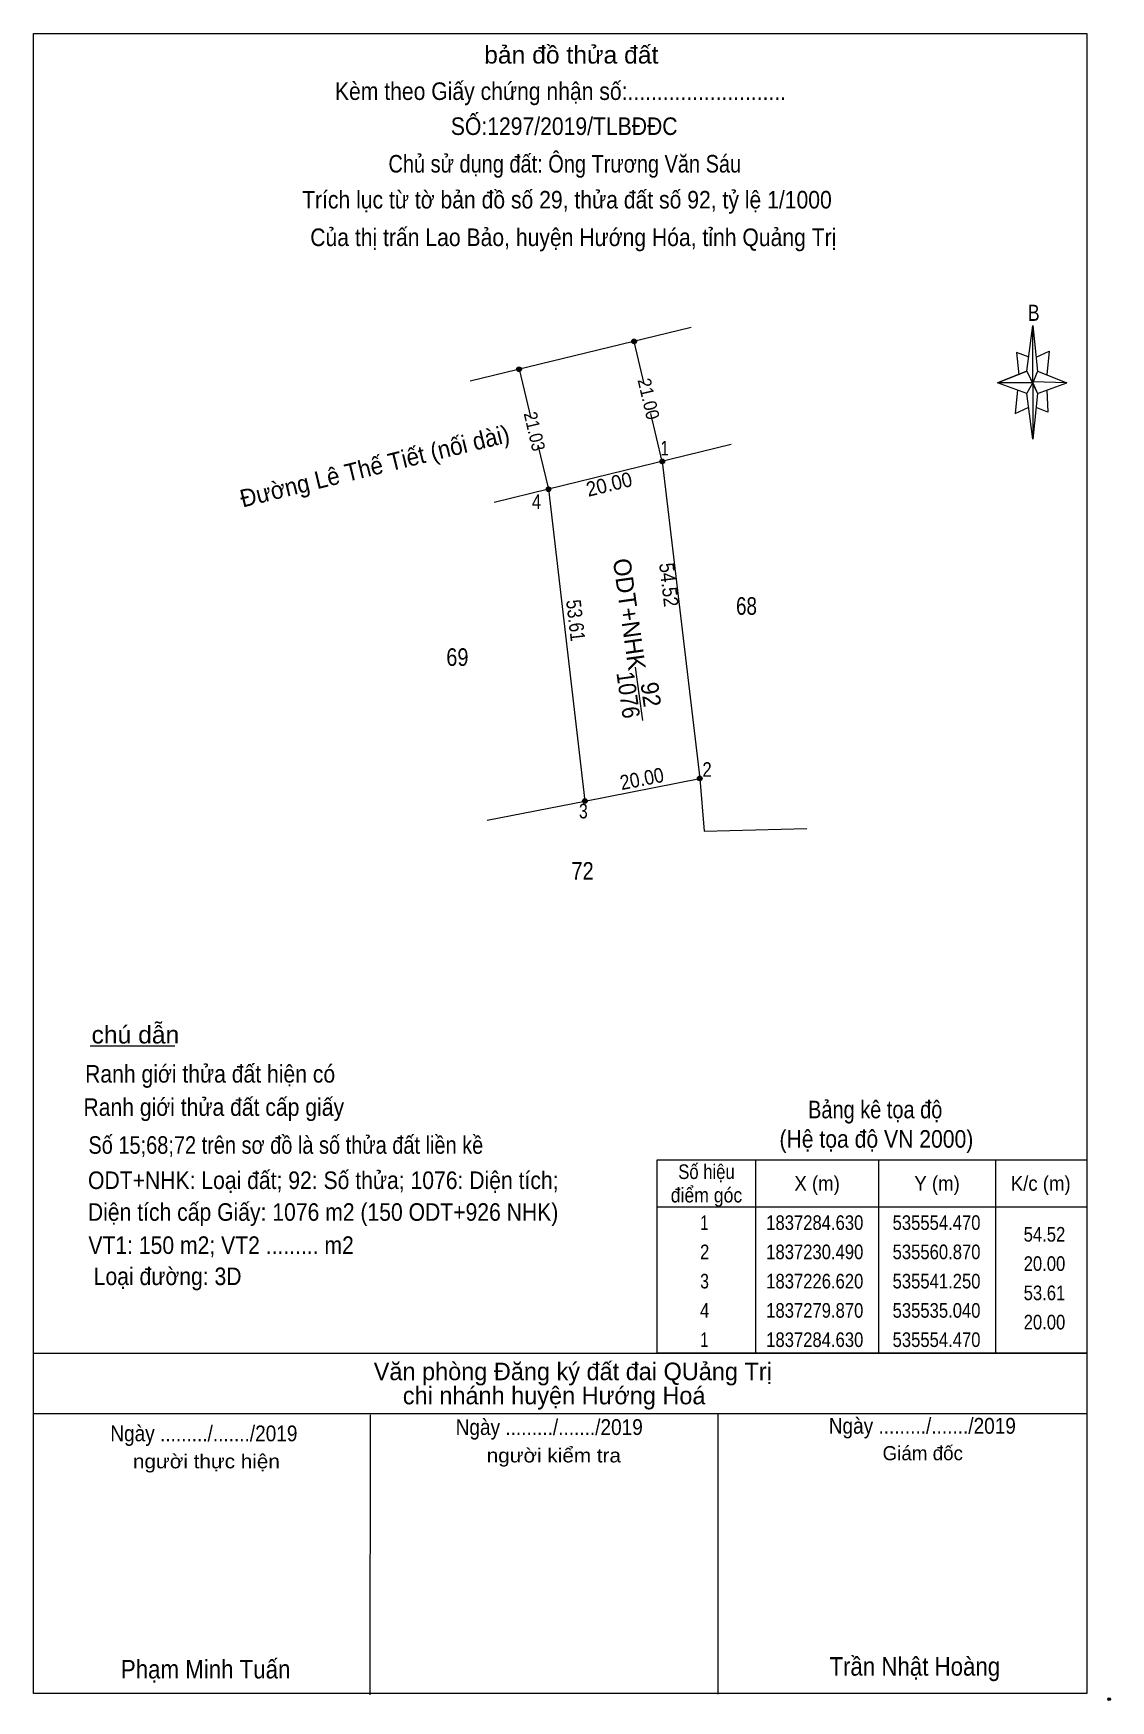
# Model space of a CAD drawing. Header units: metres. Extents: x 535447 to 535631, y 1837073 to 1837358.
import ezdxf
from ezdxf.enums import TextEntityAlignment as Align

# ---------------------------------------------------------------- set-up
doc = ezdxf.new("R2010")
doc.units = ezdxf.units.M
doc.header["$PDMODE"] = 32
doc.header["$PDSIZE"] = 0.5
for name, color, linetype, lineweight in [('10', 7, 'Continuous', 13), ('12', 7, 'Continuous', 13), ('17', 7, 'Continuous', 13), ('5', 7, 'Continuous', 13), ('6', 7, 'Continuous', 13), ('63', 7, 'Continuous', 13)]:
    doc.layers.add(name, color=color, linetype=linetype, lineweight=lineweight)

msp = doc.modelspace()

# ---------------------------------------------------------------- hatches: boundary and pattern name
at = {"layer": '12'}
for points in [[(535550.05, 1837305.13, 1), (535549.25, 1837305.13, 1)], [(535530.41, 1837300.39, 1), (535529.61, 1837300.39, 1)], [(535554.87, 1837284.63, 1), (535554.07, 1837284.63, 1)], [(535535.44, 1837279.87, 1), (535534.64, 1837279.87, 1)], [(535561.27, 1837230.49, 1), (535560.47, 1837230.49, 1)], [(535541.65, 1837226.62, 1), (535540.85, 1837226.62, 1)]]:
    msp.add_hatch(color=256, dxfattribs=at).paths.add_polyline_path(points)

# ---------------------------------------------------------------- linework, layer by layer
at = {"layer": '10'}
for p, q in [((535554.47, 1837284.63), (535560.87, 1837230.49)), ((535560.87, 1837230.49), (535561.64, 1837221.44)), ((535524.57, 1837223.34), (535541.25, 1837226.62)), ((535561.64, 1837221.44), (535579.17, 1837221.95))]:
    msp.add_line(p, q, dxfattribs=at)
at = {"layer": '12'}
for p, q in [((535559.43, 1837307.5), (535521.67, 1837298.37)), ((535551.36, 1837297.88), (535549.65, 1837305.13)), ((535530.01, 1837300.39), (535532.05, 1837292.05)), ((535554.47, 1837284.63), (535552.54, 1837292.85)), ((535533.19, 1837287.41), (535535.04, 1837279.87)), ((535535.04, 1837279.87), (535525.75, 1837277.59)), ((535549.82, 1837249.51), (535551.1, 1837240.37))]:
    msp.add_line(p, q, dxfattribs=at)
msp.add_lwpolyline([(535566.26, 1837287.52), (535535.04, 1837279.87), (535541.25, 1837226.62), (535560.87, 1837230.49)], dxfattribs=at)
for centre in [(535549.65, 1837305.13), (535530.01, 1837300.39), (535554.47, 1837284.63), (535535.04, 1837279.87), (535560.87, 1837230.49), (535541.25, 1837226.62)]:
    msp.add_circle(centre, 0.4, dxfattribs=at)
at = {"layer": '17'}
msp.add_line((535456.73, 1837184.78), (535471.21, 1837184.78), dxfattribs=at)
for points in [[(535504.59, 1837073.91), (535504.59, 1837074.17), (535504.63, 1837121.73)], [(535564.01, 1837074.05), (535564.01, 1837074.17), (535564.05, 1837121.87)]]:
    msp.add_lwpolyline(points, dxfattribs=at)
at = {"layer": '5'}
for p, q in [((535447.03, 1837074.17), (535447.03, 1837357.77)), ((535616.77, 1837300.05), (535617.77, 1837307.85)), ((535618.57, 1837300.05), (535623.57, 1837298.05)), ((535616.77, 1837296.25), (535611.77, 1837298.05)), ((535620.17, 1837296.85), (535620.37, 1837293.05)), ((535618.57, 1837296.25), (535617.77, 1837288.45)), ((535620.37, 1837293.05), (535618.37, 1837293.85))]:
    msp.add_line(p, q, dxfattribs=at)
for points in [[(535447.03, 1837357.77), (535627.03, 1837357.77), (535627.03, 1837074.17)], [(535617.17, 1837302.45), (535614.97, 1837303.25), (535615.37, 1837299.45)], [(535618.37, 1837302.45), (535620.57, 1837303.45), (535620.17, 1837299.45)], [(535617.77, 1837298.05), (535616.77, 1837300.05), (535611.77, 1837298.05)], [(535615.17, 1837296.85), (535614.77, 1837292.85), (535616.97, 1837293.85)], [(535617.77, 1837298.05), (535618.57, 1837296.25), (535623.57, 1837298.05)]]:
    msp.add_lwpolyline(points, dxfattribs=at)
for points in [[(535617.77, 1837307.85), (535618.57, 1837300.05), (535617.77, 1837298.05)], [(535617.77, 1837298.05), (535611.77, 1837298.05), (535616.77, 1837300.05), (535618.57, 1837296.25), (535623.57, 1837298.05), (535617.77, 1837298.25)], [(535617.77, 1837298.05), (535617.77, 1837288.45), (535616.77, 1837296.25)]]:
    msp.add_lwpolyline(points, close=True, dxfattribs=at)
at = {"layer": '6'}
for p, q in [((535447.03, 1837132.29), (535627.03, 1837132.29)), ((535447.03, 1837121.97), (535627.03, 1837121.97)), ((535627.03, 1837074.17), (535447.03, 1837074.17))]:
    msp.add_line(p, q, dxfattribs=at)
msp.add_point((535630.83, 1837073.17), dxfattribs=at)
at = {"layer": '63'}
for p, q in [((535570.43, 1837165.29), (535570.43, 1837132.29)), ((535591.43, 1837165.29), (535591.43, 1837132.29)), ((535611.43, 1837165.29), (535611.43, 1837132.29)), ((535553.63, 1837157.29), (535627.03, 1837157.29))]:
    msp.add_line(p, q, dxfattribs=at)
msp.add_lwpolyline([(535553.63, 1837165.29), (535627.03, 1837165.29), (535627.03, 1837132.29), (535553.63, 1837132.29)], close=True, dxfattribs=at)

# ---------------------------------------------------------------- texts
at = {"layer": '12'}
for s, height, rotation, width, p in [('21.00', 2.25, 283.231, 0.95, (535551.059, 1837295.067)), ('21.03', 2.25, 283.231, 0.9, (535531.565, 1837289.517)), ('Đường Lê Thế Tiết (nối dài)', 3, 13.773, 0.95, (535505.708, 1837282.376)), ('1076', 3, 278.014, 0.9, (535547.188, 1837244.534)), ('92', 3, 278.014, 0.95, (535551.054, 1837244.609))]:
    msp.add_text(s, height=height, rotation=rotation, dxfattribs=dict(at, width=width)).set_placement(p, align=Align.CENTER)
msp.add_text('ODT+NHK', height=3, rotation=278.014, dxfattribs=at).set_placement((535547.373, 1837258.309), align=Align.CENTER)
at = {"layer": '5'}
for s, height, width, p in [('bản đồ thửa đất', 3, 1.05, (535538.93, 1837352.61)), ('Kèm theo Giấy chứng nhận số:...........................', 3, 0.9, (535537.09, 1837346.39)), ('SỐ:1297/2019/TLBĐĐC', 3, 0.9, (535537.72, 1837340.41)), ('Chủ sử dụng đất: Ông Trương Văn Sáu', 3, 0.85, (535537.825, 1837333.99)), ('Trích lục từ tờ bản đồ số 29, thửa đất số 92, tỷ lệ 1/1000 ', 3, 0.9, (535538.69, 1837327.85)), ('Của thị trấn Lao Bảo, huyện Hướng Hóa, tỉnh Quảng Trị', 3, 0.9, (535539.28, 1837321.43)), ('B', 2.755, 0.8, (535617.955, 1837308.65))]:
    msp.add_text(s, height=height, dxfattribs=dict(at, width=width)).set_placement(p, align=Align.CENTER)
at = {"layer": '6'}
for s, height, width, p in [('chú dẫn', 3, 1.05, (535464.465, 1837185.2)), ('Ranh giới thửa đất hiện có ', 3, 0.9, (535477.735, 1837178.51)), ('Ranh giới thửa đất cấp giấy', 3, 0.9, (535477.855, 1837172.83)), ('Bảng kê tọa độ', 3, 0.85, (535590.855, 1837172.41)), ('(Hệ tọa độ VN 2000)', 3, 0.9, (535591.06, 1837167.39)), ('Ngày ........./......./2019', 2.7, 0.9, (535535.165, 1837118.31)), ('Ngày ........./......./2019', 2.7, 0.9, (535598.905, 1837118.52)), ('Ngày ........./......./2019', 2.7, 0.9, (535476.165, 1837117.23)), ('người thực hiện', 2.4, 1.1, (535476.595, 1837112.61)), ('người kiểm tra', 2.4, 1.1, (535535.95, 1837113.62)), ('Trần Nhật Hoàng', 3.16, 0.9, (535597.62, 1837077.19)), ('Phạm Minh Tuấn', 3.16, 0.9, (535476.465, 1837076.71))]:
    msp.add_text(s, height=height, dxfattribs=dict(at, width=width)).set_placement(p, align=Align.CENTER)
for s, width, p in [('Số 15;68;72 trên sơ đồ là số thửa đất liền kề', 0.85, (535456.44, 1837166.35)), ('ODT+NHK: Loại đất; 92: Số thửa; 1076: Diện tích;', 0.9, (535456.37, 1837160.33)), ('Diện tích cấp Giấy: 1076 m2 (150 ODT+926 NHK)', 0.9, (535456.35, 1837154.9)), ('VT1: 150 m2; VT2 ......... m2', 0.9, (535456.43, 1837149.24)), ('Loại đường: 3D', 0.9, (535457.34, 1837143.92))]:
    msp.add_text(s, height=3, dxfattribs=dict(at, width=width)).set_placement(p)
for s, height, p in [(' Văn phòng Đăng ký đất đai QUảng Trị', 3, (535538.635, 1837127.67)), ('chi nhánh huyện Hướng Hoá', 3, (535536.005, 1837123.55)), ('Giám đốc', 2.4, (535598.98, 1837114))]:
    msp.add_text(s, height=height, dxfattribs=at).set_placement(p, align=Align.CENTER)
at = {"layer": '63'}
for s, width, p in [(' 1', 0.75, (535555.6, 1837285.65)), (' 4', 0.85, (535533.77, 1837276.49)), (' 2', 0.85, (535562.92, 1837230.75)), (' 3', 0.8, (535541.74, 1837223.65)), ('54.52', 0.85, (535623.33, 1837151.34)), ('20.00', 0.85, (535623.33, 1837146.34)), ('53.61', 0.85, (535623.33, 1837141.34)), ('20.00', 0.85, (535623.33, 1837136.34))]:
    msp.add_text(s, height=2.5, dxfattribs=dict(at, width=width)).set_placement(p, align=Align.RIGHT)
for s, rotation, width, p in [('20.00', 13.765, 0.95, (535545.693, 1837279.526)), ('54.52', 276.742, 0.9, (535554.373, 1837263.422)), ('53.61', 276.652, 0.85, (535538.451, 1837257.34)), ('20.00', 11.158, 0.9, (535551.233, 1837229.2))]:
    msp.add_text(s, height=2.5, rotation=rotation, dxfattribs=dict(at, width=width)).set_placement(p, align=Align.CENTER)
for s, height, width, p in [('68', 3, 0.8, (535568.865, 1837258.44)), ('69', 3, 0.85, (535519.475, 1837249.71)), ('72', 3, 0.85, (535540.86, 1837213.18)), ('Số hiệu', 2.5, 0.85, (535562.03, 1837162.04)), ('điểm góc', 2.5, 0.9, (535562.03, 1837158.04)), ('X (m)', 2.5, 0.95, (535580.93, 1837160.04)), ('Y (m)', 2.5, 0.95, (535601.425, 1837160.04)), ('K/c (m)', 2.5, 0.95, (535619.13, 1837160.04)), (' 1', 2.5, 0.75, (535561.325, 1837153.34)), ('1837284.630', 2.5, 0.85, (535580.53, 1837153.34)), ('535554.470', 2.5, 0.85, (535601.335, 1837153.34)), (' 2', 2.5, 0.85, (535561.33, 1837148.34)), ('1837230.490', 2.5, 0.85, (535580.53, 1837148.34)), ('535560.870', 2.5, 0.85, (535601.335, 1837148.34)), (' 3', 2.5, 0.8, (535561.33, 1837143.34)), ('1837226.620', 2.5, 0.85, (535580.53, 1837143.34)), ('535541.250', 2.5, 0.85, (535601.335, 1837143.34)), (' 4', 2.5, 0.85, (535561.325, 1837138.34)), ('1837279.870', 2.5, 0.85, (535580.53, 1837138.34)), ('535535.040', 2.5, 0.85, (535601.335, 1837138.34)), (' 1', 2.5, 0.75, (535561.325, 1837133.34)), ('1837284.630', 2.5, 0.85, (535580.53, 1837133.34)), ('535554.470', 2.5, 0.85, (535601.335, 1837133.34))]:
    msp.add_text(s, height=height, dxfattribs=dict(at, width=width)).set_placement(p, align=Align.CENTER)

doc.saveas('drawing.dxf')
